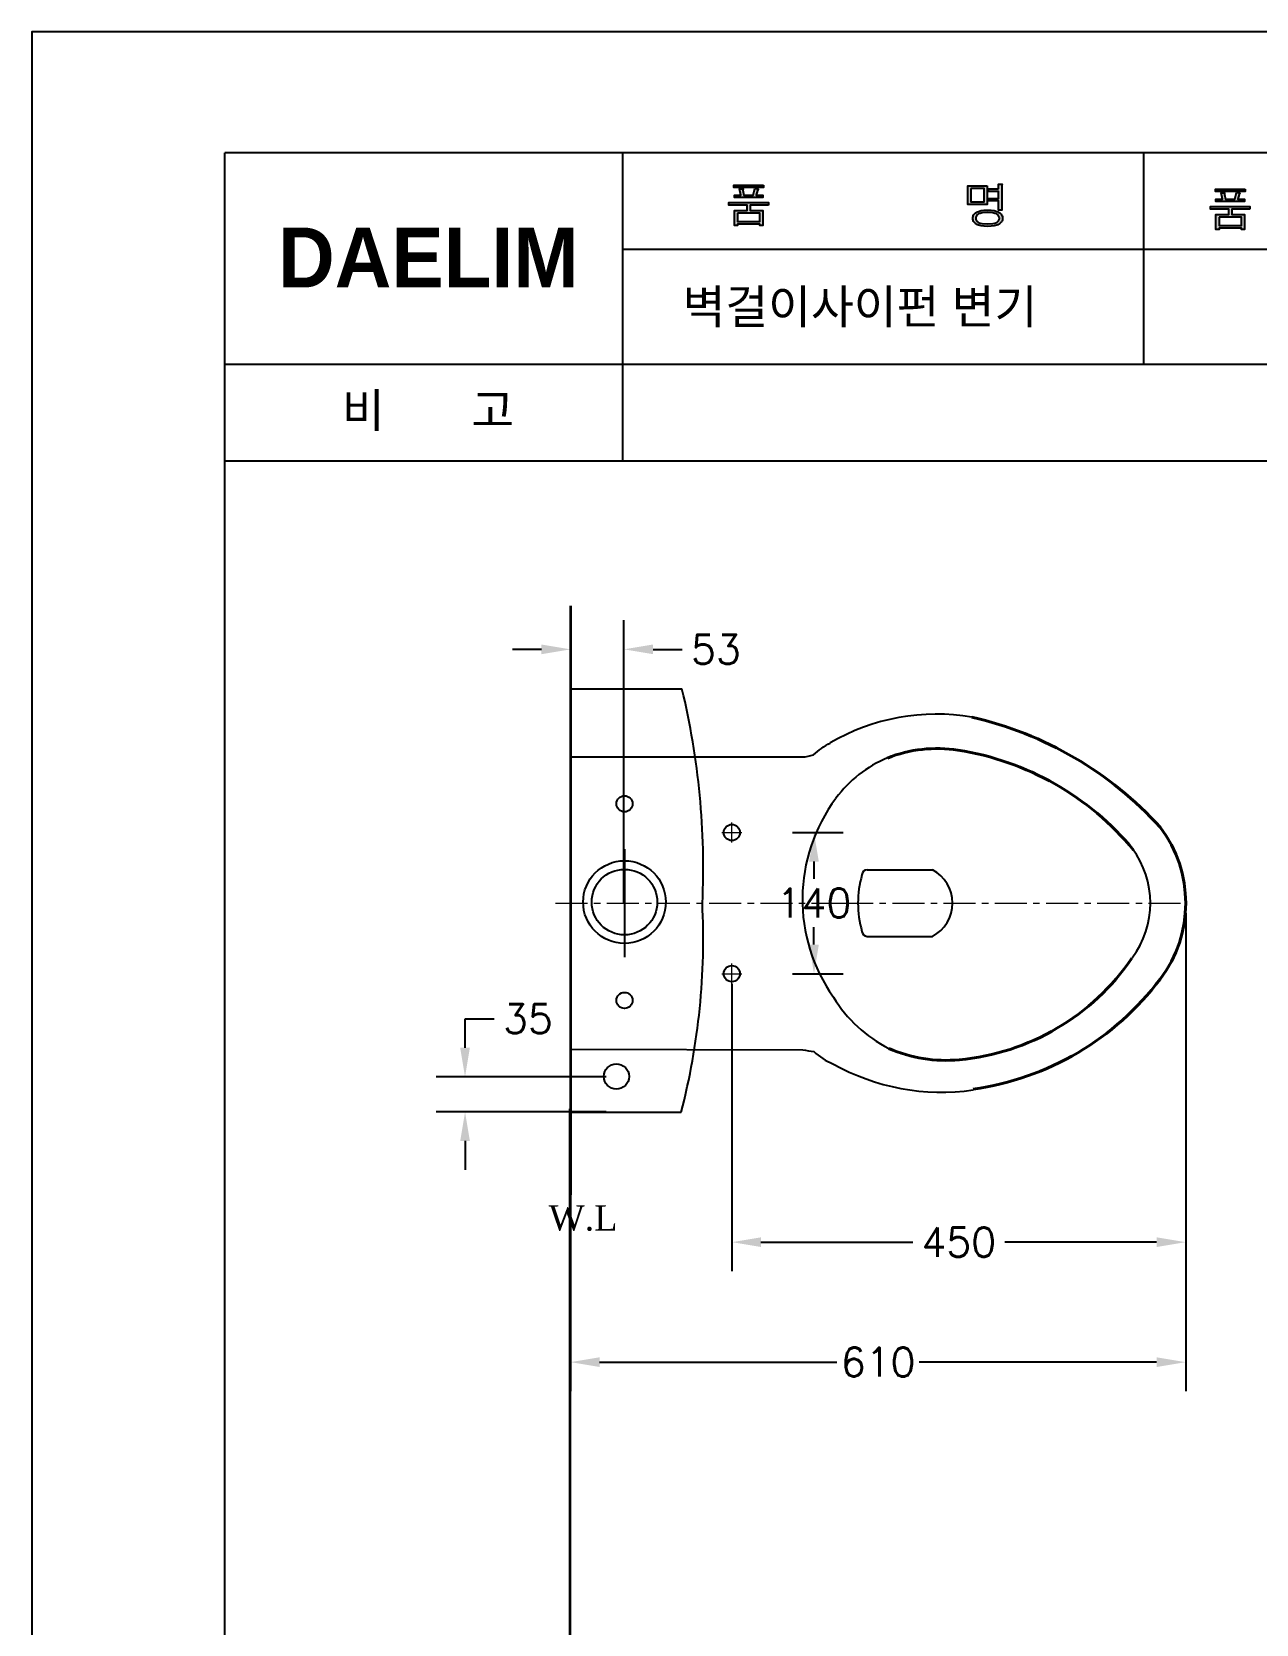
# Model space of a CAD drawing. Extents: x 63648 to 66073, y 58101 to 61531.
# Drawn here: x 63648 to 64862, y 59952 to 61531 of the extents above; entities that cross this region are included whole.
import ezdxf
from ezdxf.lldxf.tags import DXFTag

# ---------------------------------------------------------------- set-up
doc = ezdxf.new("R2010")
doc.units = 0
doc.header["$MEASUREMENT"] = 0
doc.linetypes.add('CENTER', pattern=[50.8, 31.75, -6.35, 6.35, -6.35])
doc.layers.get('Defpoints').update_dxf_attribs({"linetype": 'CONTINUOUS'})
for name, color, linetype, lineweight in [('AM_6', 2, 'CONTINUOUS', 30), ('CEN', 1, 'CENTER', 5), ('OUTLINE', 11, 'CONTINUOUS', 40), ('Y', 202, 'CONTINUOUS', 35)]:
    doc.layers.add(name, color=color, linetype=linetype, lineweight=lineweight)
for name, color, linetype in [('BU', 7, 'CONTINUOUS'), ('Dim', 4, 'CONTINUOUS'), ('LINE', 7, 'CONTINUOUS'), ('LINE @ 1 VP1', 7, 'CONTINUOUS'), ('LINE @ 1 VPModel', 7, 'CONTINUOUS'), ('MAIN', 7, 'CONTINUOUS'), ('POINT', 3, 'CONTINUOUS'), ('YA', 7, 'CONTINUOUS')]:
    doc.layers.add(name, color=color, linetype=linetype)
doc.styles.add('h', font='', dxfattribs={"height": 30})
doc.styles.get("Standard").update_dxf_attribs({"font": 'txt.shx', "bigfont": 'ghs.shx'})
doc.styles.add('STYLE2', font='dutch.ttf', dxfattribs={"height": 25})
doc.styles.add('스타일1', font='txt.shx', dxfattribs={"bigfont": 'ghs.shx'})
doc.styles.get('h').set_extended_font_data('Haansoft Batang')
tags = doc.linetypes.add('Amconstr', pattern=[9999, 9999, 0]).pattern_tags.tags
tags[6:7] = [DXFTag(74, 4), DXFTag(75, 0), DXFTag(340, '0'), DXFTag(46, 1.0), DXFTag(50, 0.0), DXFTag(44, 0.0), DXFTag(45, 0.0)]
tags[4:5] = [DXFTag(74, 4), DXFTag(75, 0), DXFTag(340, '0'), DXFTag(46, 1.0), DXFTag(50, 0.0), DXFTag(44, 0.0), DXFTag(45, 0.0)]
doc.dimstyles.get("Standard").update_dxf_attribs({"dimtxt": 0.18, "dimasz": 0.18, "dimexe": 0.18, "dimexo": 0.0625, "dimgap": 0.09, "dimtad": 0, "dimtih": 1, "dimtoh": 1, "dimdec": 4, "dimzin": 0, "dimdsep": 46, "dimtxsty": 'Standard', "dimcen": 0.09, "dimadec": 0, "dimazin": 0, "dimtfac": 1, "dimtdec": 4, "dimtofl": 0, "dimtmove": 0, "dimatfit": 0, "dimfxl": 0, "dimtolj": 1, "dimtzin": 0, "dimarcsym": 0})

# ---------------------------------------------------------------- blocks, each defined once
blk = doc.blocks.new('*D22')
at = {"layer": 'Defpoints', "color": 0}
for p in [(64391.7, 60737.3), (64391.7, 60597.3), (64423.1, 60597.3)]:
    blk.add_point(p, dxfattribs=at)
at = {"layer": 'Dim', "color": 0, "lineweight": -2}
for p, q in [((64401.7, 60737.3), (64451.9, 60737.3)), ((64423.1, 60708.5), (64423.1, 60691.3)), ((64423.1, 60626.1), (64423.1, 60643.3)), ((64401.7, 60597.3), (64451.9, 60597.3))]:
    blk.add_line(p, q, dxfattribs=at)
at = {"layer": 'Dim', "color": 0}
for points in [[(64418.3, 60708.5), (64427.9, 60708.5), (64423.1, 60737.3)], [(64418.3, 60626.1), (64427.9, 60626.1), (64423.1, 60597.3)]]:
    blk.add_solid(points, dxfattribs=at)
at = {"layer": 'Dim', "color": 0, "insert": (64423.1, 60667.3), "char_height": 28.8, "attachment_point": 5}
blk.add_mtext('\\A1;140', dxfattribs=at)
blk = doc.blocks.new('*D14')
at = {"layer": 'BU', "color": 0, "lineweight": -2}
for p, q in [((64791.7, 60657.3), (64791.7, 60302.2)), ((64341.7, 60587.3), (64341.7, 60302.2)), ((64370.5, 60331), (64521.1, 60331)), ((64762.9, 60331), (64612.3, 60331))]:
    blk.add_line(p, q, dxfattribs=at)
at = {"layer": 'BU', "color": 0}
for points in [[(64370.5, 60335.8), (64370.5, 60326.2), (64341.7, 60331)], [(64762.9, 60335.8), (64762.9, 60326.2), (64791.7, 60331)]]:
    blk.add_solid(points, dxfattribs=at)
at = {"layer": 'Defpoints', "color": 0}
for p in [(64791.7, 60667.3), (64341.7, 60597.3), (64341.7, 60331)]:
    blk.add_point(p, dxfattribs=at)
at = {"layer": 'BU', "color": 0, "insert": (64566.7, 60331), "char_height": 28.8, "attachment_point": 5}
blk.add_mtext('\\A1;450', dxfattribs=at)
blk = doc.blocks.new('*D28')
at = {"layer": 'BU', "color": 0, "lineweight": -2}
for p, q in [((64181.7, 60747.3), (64181.7, 60947.8)), ((64234.7, 60667.3), (64234.7, 60947.8)), ((64152.9, 60919), (64124.1, 60919)), ((64263.5, 60919), (64292.3, 60919))]:
    blk.add_line(p, q, dxfattribs=at)
at = {"layer": 'BU', "color": 0}
for points in [[(64152.9, 60923.8), (64152.9, 60914.2), (64181.7, 60919)], [(64263.5, 60923.8), (64263.5, 60914.2), (64234.7, 60919)]]:
    blk.add_solid(points, dxfattribs=at)
at = {"layer": 'Defpoints', "color": 0}
for p in [(64234.7, 60919), (64181.7, 60737.3), (64234.7, 60657.3)]:
    blk.add_point(p, dxfattribs=at)
at = {"layer": 'BU', "color": 0, "insert": (64325.9, 60919), "char_height": 28.8, "attachment_point": 5}
blk.add_mtext('\\A1;53', dxfattribs=at)
blk = doc.blocks.new('*D29')
at = {"layer": 'BU', "color": 0, "lineweight": -2}
for p, q in [((64077.1, 60523.8), (64077.1, 60552.6)), ((64077.1, 60552.6), (64105.9, 60552.6)), ((64217.1, 60495), (64048.3, 60495)), ((64217.1, 60460.2), (64048.3, 60460.2)), ((64077.1, 60431.4), (64077.1, 60402.6))]:
    blk.add_line(p, q, dxfattribs=at)
at = {"layer": 'BU', "color": 0}
for points in [[(64072.3, 60523.8), (64081.9, 60523.8), (64077.1, 60495)], [(64072.3, 60431.4), (64081.9, 60431.4), (64077.1, 60460.2)]]:
    blk.add_solid(points, dxfattribs=at)
at = {"layer": 'Defpoints', "color": 0}
for p in [(64077.1, 60495), (64227.1, 60495), (64227.1, 60460.2)]:
    blk.add_point(p, dxfattribs=at)
at = {"layer": 'BU', "color": 0, "insert": (64139.5, 60552.6), "char_height": 28.8, "attachment_point": 5}
blk.add_mtext('\\A1;35', dxfattribs=at)
blk = doc.blocks.new('*D8')
at = {"layer": 'BU', "color": 0, "lineweight": -2}
for p, q in [((64181.7, 60657.3), (64181.7, 60183.2)), ((64791.7, 60657.3), (64791.7, 60183.2)), ((64210.5, 60212), (64445.9, 60212)), ((64762.9, 60212), (64527.5, 60212))]:
    blk.add_line(p, q, dxfattribs=at)
at = {"layer": 'BU', "color": 0}
for points in [[(64210.5, 60216.8), (64210.5, 60207.2), (64181.7, 60212)], [(64762.9, 60216.8), (64762.9, 60207.2), (64791.7, 60212)]]:
    blk.add_solid(points, dxfattribs=at)
at = {"layer": 'Defpoints', "color": 0}
for p in [(64181.7, 60667.3), (64791.7, 60667.3), (64791.7, 60212)]:
    blk.add_point(p, dxfattribs=at)
at = {"layer": 'BU', "color": 0, "insert": (64486.7, 60212), "char_height": 28.8, "attachment_point": 5}
blk.add_mtext('\\A1;610', dxfattribs=at)
blk = doc.blocks.new('*U44')
at = {"layer": 'LINE @ 1 VP1', "linetype": 'Amconstr'}
h = blk.add_hatch(color=256, dxfattribs=at)
h.dxf.hatch_style = 1
h.paths.add_polyline_path([(64828.2, 61365.6), (64821.7, 61365.6), (64821.7, 61363.2), (64850, 61363.2), (64850, 61365.6), (64843.3, 61365.6), (64844.6, 61370), (64844.7, 61370.4), (64845.3, 61371.1), (64845.3, 61371.1), (64845.4, 61371.2), (64845.4, 61371.3), (64845.4, 61371.3), (64845.4, 61371.3), (64845.4, 61371.3), (64845.4, 61371.4), (64845.4, 61371.4), (64845.4, 61371.4), (64845.3, 61371.4), (64845.3, 61371.4), (64845.3, 61371.5), (64845, 61371.5), (64844.4, 61371.7), (64841.9, 61372.1), (64840.4, 61365.6), (64831.2, 61365.6), (64830, 61370.5), (64830.2, 61371), (64830.3, 61371.3), (64830.4, 61371.4), (64830.4, 61371.5), (64830.4, 61371.5), (64830.4, 61371.5), (64830.4, 61371.6), (64830.4, 61371.6), (64830.4, 61371.6), (64830.4, 61371.6), (64830.4, 61371.6), (64830.3, 61371.7), (64830.3, 61371.7), (64830.3, 61371.7), (64830.2, 61371.7), (64829.9, 61371.8), (64829, 61371.8), (64826.8, 61371.8)])
h.paths.add_polyline_path([(64816.3, 61358.2), (64816.3, 61355.7), (64834.3, 61355.7), (64834.3, 61350.2), (64821.7, 61350.2), (64821.7, 61335.4), (64824.8, 61335.4), (64824.8, 61336.7), (64846.9, 61336.7), (64846.9, 61335.4), (64850, 61335.4), (64850, 61350.2), (64837.4, 61350.2), (64837.4, 61355.7), (64855.4, 61355.7), (64855.4, 61358.2)])
h.paths.add_polyline_path([(64846.9, 61347.6), (64846.9, 61339.3), (64824.8, 61339.3), (64824.8, 61347.6)], flags=16)
at = {"layer": 'LINE @ 1 VPModel', "linetype": 'Amconstr'}
h = blk.add_hatch(color=256, dxfattribs=at)
h.dxf.hatch_style = 1
h.paths.add_polyline_path([(64828.2, 61365.6), (64821.7, 61365.6), (64821.7, 61363.2), (64850, 61363.2), (64850, 61365.6), (64843.3, 61365.6), (64844.6, 61370), (64844.7, 61370.4), (64845.3, 61371.1), (64845.3, 61371.1), (64845.4, 61371.2), (64845.4, 61371.3), (64845.4, 61371.3), (64845.4, 61371.3), (64845.4, 61371.3), (64845.4, 61371.4), (64845.4, 61371.4), (64845.4, 61371.4), (64845.3, 61371.4), (64845.3, 61371.4), (64845.3, 61371.5), (64845, 61371.5), (64844.4, 61371.7), (64841.9, 61372.1), (64840.4, 61365.6), (64831.2, 61365.6), (64830, 61370.5), (64830.2, 61371), (64830.3, 61371.3), (64830.4, 61371.4), (64830.4, 61371.5), (64830.4, 61371.5), (64830.4, 61371.5), (64830.4, 61371.6), (64830.4, 61371.6), (64830.4, 61371.6), (64830.4, 61371.6), (64830.4, 61371.6), (64830.3, 61371.7), (64830.3, 61371.7), (64830.3, 61371.7), (64830.2, 61371.7), (64829.9, 61371.8), (64829, 61371.8), (64826.8, 61371.8)])
h.paths.add_polyline_path([(64816.3, 61358.2), (64816.3, 61355.7), (64834.3, 61355.7), (64834.3, 61350.2), (64821.7, 61350.2), (64821.7, 61335.4), (64824.8, 61335.4), (64824.8, 61336.7), (64846.9, 61336.7), (64846.9, 61335.4), (64850, 61335.4), (64850, 61350.2), (64837.4, 61350.2), (64837.4, 61355.7), (64855.4, 61355.7), (64855.4, 61358.2)])
h.paths.add_polyline_path([(64846.9, 61347.6), (64846.9, 61339.3), (64824.8, 61339.3), (64824.8, 61347.6)], flags=16)
blk = doc.blocks.new('*U45')
at = {"layer": 'LINE @ 1 VP1', "linetype": 'Amconstr'}
h = blk.add_hatch(color=256, dxfattribs=at)
h.dxf.hatch_style = 1
h.paths.add_polyline_path([(64850.6, 61375.4), (64821.1, 61375.4), (64821.1, 61373), (64850.6, 61373)])
at = {"layer": 'LINE @ 1 VPModel', "linetype": 'Amconstr'}
h = blk.add_hatch(color=256, dxfattribs=at)
h.dxf.hatch_style = 1
h.paths.add_polyline_path([(64850.6, 61375.4), (64821.1, 61375.4), (64821.1, 61373), (64850.6, 61373)])

msp = doc.modelspace()

# ---------------------------------------------------------------- hatches: boundary and pattern name
at = {"layer": 'YA'}
h = msp.add_hatch(color=256, dxfattribs=at)
h.paths.add_polyline_path([(64606.2, 61375.6), (64606.2, 61380.4), (64608.7, 61380.4), (64609.1, 61380.4), (64609.4, 61380.4), (64609.5, 61380.4), (64609.6, 61380.3), (64609.6, 61380.3), (64609.6, 61380.3), (64609.6, 61380.3), (64609.7, 61380.3), (64609.7, 61380.2), (64609.7, 61380.2), (64609.7, 61380.2), (64609.7, 61380.2), (64609.7, 61380.2), (64609.7, 61380.2), (64609.7, 61380.2), (64609.7, 61380.1), (64609.7, 61380.1), (64609.6, 61379.9), (64609.5, 61379.7), (64609.4, 61379.4), (64609.3, 61379.1), (64609.3, 61354.7), (64606.2, 61354.7), (64606.2, 61363.7), (64596.3, 61363.7), (64596.3, 61366.3), (64606.2, 61366.3), (64606.2, 61373), (64596.3, 61373), (64596.3, 61375.6)])
h.paths.add_polyline_path([(64586.5, 61350.8), (64585.8, 61350.4), (64585.2, 61350), (64584.7, 61349.5), (64584.3, 61349), (64584, 61348.4), (64583.8, 61347.8), (64583.7, 61347.2), (64583.6, 61346.5), (64583.7, 61345.9), (64583.8, 61345.2), (64584, 61344.7), (64584.3, 61344.1), (64584.7, 61343.6), (64585.2, 61343.2), (64585.8, 61342.8), (64586.5, 61342.4), (64588.1, 61341.8), (64590.2, 61341.3), (64595.3, 61341), (64600.5, 61341.3), (64602.5, 61341.8), (64604.2, 61342.4), (64604.8, 61342.8), (64605.4, 61343.2), (64605.9, 61343.6), (64606.3, 61344.1), (64606.7, 61344.7), (64606.9, 61345.2), (64607, 61345.9), (64607.1, 61346.5), (64607, 61347.2), (64606.9, 61347.8), (64606.7, 61348.4), (64606.3, 61349), (64605.9, 61349.5), (64605.4, 61350), (64604.8, 61350.4), (64604.2, 61350.8), (64602.5, 61351.4), (64600.5, 61351.8), (64595.3, 61352.2), (64590.2, 61351.8), (64588.1, 61351.4)], flags=16)
h.paths.add_polyline_path([(64606.5, 61352.4), (64607.3, 61351.9), (64608.1, 61351.2), (64608.7, 61350.6), (64609.2, 61349.9), (64609.6, 61349.1), (64609.9, 61348.3), (64610.1, 61347.4), (64610.1, 61346.5), (64610.1, 61345.6), (64609.9, 61344.8), (64609.6, 61344), (64609.2, 61343.3), (64608.7, 61342.6), (64608.1, 61341.9), (64607.3, 61341.3), (64606.5, 61340.7), (64605.5, 61340.2), (64604.3, 61339.7), (64601.8, 61339), (64598.8, 61338.6), (64595.3, 61338.4), (64591.9, 61338.6), (64588.9, 61339), (64586.3, 61339.7), (64585.2, 61340.2), (64584.2, 61340.7), (64583.3, 61341.3), (64582.6, 61341.9), (64582, 61342.6), (64581.5, 61343.3), (64581.1, 61344), (64580.8, 61344.8), (64580.6, 61345.6), (64580.6, 61346.5), (64580.6, 61347.4), (64580.8, 61348.3), (64581.1, 61349.1), (64581.5, 61349.9), (64582, 61350.6), (64582.6, 61351.2), (64583.3, 61351.9), (64584.2, 61352.4), (64585.2, 61353), (64586.3, 61353.4), (64588.9, 61354.2), (64591.9, 61354.6), (64595.3, 61354.7), (64598.8, 61354.6), (64601.8, 61354.2), (64604.3, 61353.4), (64605.5, 61353)])
h.paths.add_polyline_path([(64578.7, 61376.1), (64578.7, 61362.9), (64591.7, 61362.9), (64591.7, 61376.1)], flags=16)
h.paths.add_polyline_path([(64594.8, 61378.7), (64594.8, 61360.3), (64575.5, 61360.3), (64575.5, 61378.7)])
h.paths.add_polyline_path([(64347.3, 61351.7), (64347.3, 61343.4), (64369.4, 61343.4), (64369.4, 61351.7)], flags=16)
h.paths.add_polyline_path([(64352.8, 61375.7), (64352.9, 61375.7), (64352.9, 61375.7), (64352.9, 61375.7), (64352.9, 61375.7), (64352.9, 61375.6), (64352.9, 61375.6), (64352.9, 61375.6), (64352.9, 61375.5), (64352.9, 61375.5), (64352.8, 61375.4), (64352.8, 61375.2), (64352.6, 61374.9), (64352.6, 61374.7), (64352.6, 61374.6), (64352.6, 61374.5), (64352.6, 61374.4), (64353.7, 61369.6), (64362.9, 61369.6), (64364.4, 61376.2), (64366.8, 61375.7), (64367.5, 61375.6), (64367.8, 61375.5), (64367.8, 61375.5), (64367.8, 61375.5), (64367.9, 61375.5), (64367.9, 61375.4), (64367.9, 61375.4), (64367.9, 61375.4), (64367.9, 61375.4), (64367.9, 61375.4), (64367.9, 61375.3), (64367.9, 61375.3), (64367.8, 61375.2), (64367.8, 61375.2), (64367.6, 61375), (64367.3, 61374.6), (64367.2, 61374.5), (64367.2, 61374.4), (64367.1, 61374.2), (64367.1, 61374.1), (64365.8, 61369.6), (64372.5, 61369.6), (64372.5, 61367.3), (64344.2, 61367.3), (64344.2, 61369.6), (64350.7, 61369.6), (64349.3, 61375.9), (64351.5, 61375.9), (64352.4, 61375.8), (64352.7, 61375.8), (64352.8, 61375.8), (64352.8, 61375.8)])
h.paths.add_polyline_path([(64373.1, 61379.4), (64373.1, 61377.1), (64343.6, 61377.1), (64343.6, 61379.4)])
h.paths.add_polyline_path([(64377.9, 61359.7), (64359.9, 61359.7), (64359.9, 61354.2), (64372.5, 61354.2), (64372.5, 61339.5), (64369.4, 61339.5), (64369.4, 61340.8), (64347.3, 61340.8), (64347.3, 61339.5), (64344.2, 61339.5), (64344.2, 61354.2), (64356.8, 61354.2), (64356.8, 61359.7), (64338.8, 61359.7), (64338.8, 61362.3), (64377.9, 61362.3)])

# ---------------------------------------------------------------- linework, layer by layer
at = {"layer": 'BU', "color": 0}
for p, q in [((64181.7, 60879.9), (64292.1, 60879.9)), ((64181.7, 60812.3), (64411.6, 60812.3)), ((64235.2, 60720.8), (64235.2, 60613.8)), ((64181.7, 60522.3), (64412.1, 60521.9)), ((64181.7, 60459.8), (64291.5, 60459.8))]:
    msp.add_line(p, q, dxfattribs=at)
for centre, radius, start, end in [((63555.7, 60702.3), 757.6, 357.352, 13.558), ((63621.6, 60632.3), 691.7, 345.5634, 2.9003)]:
    msp.add_arc(centre, radius, start, end, dxfattribs=at)
at = {"layer": 'CEN', "color": 0}
for p, q in [((64341.7, 60727.3), (64341.7, 60747.3)), ((64331.7, 60737.3), (64351.7, 60737.3)), ((64166.8, 60667.3), (64450, 60667.3)), ((64450, 60667.3), (64791.7, 60667.3)), ((64341.7, 60587.3), (64341.7, 60607.3)), ((64331.7, 60597.3), (64351.7, 60597.3))]:
    msp.add_line(p, q, dxfattribs=at)
at = {"layer": 'LINE', "color": 0}
for p, q in [((64475.7, 60700.3), (64540.7, 60700.3)), ((64475.7, 60634.3), (64540.7, 60634.3))]:
    msp.add_line(p, q, dxfattribs=at)
for centre in [(64341.7, 60737.3), (64341.7, 60597.3)]:
    msp.add_circle(centre, 8, dxfattribs=at)
for centre, radius, start, end in [((64544.8, 60645), 209.7, 80.417, 120.2456), ((64541.7, 60700.3), 120, 112.379, 143.747), ((64579.6, 60670.8), 168, 143.3117, 215.2422), ((64666.7, 60667.3), 90, 322.9545, 37.0455), ((64567.3, 60667.3), 100.6, 163.8382, 196.1618), ((64475.7, 60695.3), 5, 90, 180), ((64523.4, 60667.3), 37.2, 297.5632, 62.4368), ((64475.7, 60639.3), 5, 180, 270), ((64559.9, 60646.2), 138, 211.6209, 242.99), ((64549.3, 60697.3), 217.6, 240.4299, 278.3797)]:
    msp.add_arc(centre, radius, start, end, dxfattribs=at)
at = {"layer": 'MAIN', "color": 0}
for centre in [(64235.2, 60765.8), (64235.2, 60570.8)]:
    msp.add_circle(centre, 8, dxfattribs=at)
at = {"layer": 'OUTLINE', "color": 0}
for centre, radius, start, end in [((64498.9, 60499.3), 361.6, 42.28, 77.0819), ((64544.8, 60689.3), 131.3, 80.7575, 111.8429), ((64522.8, 60540.8), 281.5, 39.5082, 81.1958), ((64666.7, 60667.3), 125, 322.9545, 37.0455), ((64545.8, 60743.8), 232.9, 275.2594, 325.7771), ((64542, 60761.1), 281, 277.978, 323.0024), ((64554.2, 60653.3), 142, 246.3547, 275.2651)]:
    msp.add_arc(centre, radius, start, end, dxfattribs=at)
at = {"layer": 'POINT', "color": 0}
for centre, radius in [((64235.2, 60668.3), 41), ((64235.2, 60668.3), 32.5), ((64227.2, 60495.3), 12.5)]:
    msp.add_circle(centre, radius, dxfattribs=at)
at = {"layer": 'Y', "color": 0}
for p, q in [((64181.7, 60962), (64181.7, 60378)), ((64180.9, 60463.1), (64180.9, 59088))]:
    msp.add_line(p, q, dxfattribs=at)
at = {"layer": 'YA', "color": 7}
for p, q in [((65914.9, 61411.6), (63838.9, 61411.6)), ((63838.9, 60341.4), (63838.9, 61411.6)), ((64233.4, 61105.6), (64233.4, 61411.6)), ((64750.3, 61201.2), (64750.3, 61411.2)), ((65914.9, 61315.6), (64233.4, 61315.6)), ((65914.9, 61201.6), (63838.9, 61201.6)), ((65914.9, 61105.6), (63838.9, 61105.6)), ((65914.9, 61105.6), (63838.9, 61105.6)), ((63838.9, 58243.6), (63838.9, 60341.4))]:
    msp.add_line(p, q, dxfattribs=at)
at = {"layer": 'YA', "color": 0}
msp.add_lwpolyline([(63647.6, 58101.1), (66073.1, 58101.1), (66073.1, 61531.5), (63647.6, 61531.5)], close=True, dxfattribs=at)
at = {"layer": 'YA', "color": 7}
for points in [[(64373.1, 61379.4), (64373.1, 61377.1), (64343.6, 61377.1), (64343.6, 61379.4), (64373.1, 61379.4)], [(64352.8, 61375.7), (64352.9, 61375.7), (64352.9, 61375.7), (64352.9, 61375.7), (64352.9, 61375.7), (64352.9, 61375.6), (64352.9, 61375.6), (64352.9, 61375.6), (64352.9, 61375.5), (64352.9, 61375.5), (64352.8, 61375.4), (64352.8, 61375.2), (64352.6, 61374.9), (64352.6, 61374.7), (64352.6, 61374.6), (64352.6, 61374.5), (64352.6, 61374.4), (64353.7, 61369.6), (64362.9, 61369.6), (64364.4, 61376.2), (64366.8, 61375.7), (64367.5, 61375.6), (64367.8, 61375.5), (64367.8, 61375.5), (64367.8, 61375.5), (64367.9, 61375.5), (64367.9, 61375.4), (64367.9, 61375.4), (64367.9, 61375.4), (64367.9, 61375.4), (64367.9, 61375.4), (64367.9, 61375.3), (64367.9, 61375.3), (64367.8, 61375.2), (64367.8, 61375.2), (64367.6, 61375), (64367.3, 61374.6), (64367.2, 61374.5), (64367.2, 61374.4), (64367.1, 61374.2), (64367.1, 61374.1), (64365.8, 61369.6), (64372.5, 61369.6), (64372.5, 61367.3), (64344.2, 61367.3), (64344.2, 61369.6), (64350.7, 61369.6), (64349.3, 61375.9), (64351.5, 61375.9), (64352.4, 61375.8), (64352.7, 61375.8), (64352.8, 61375.8), (64352.8, 61375.8), (64352.8, 61375.7)], [(64594.8, 61378.7), (64594.8, 61360.3), (64575.5, 61360.3), (64575.5, 61378.7), (64594.8, 61378.7)], [(64578.7, 61376.1), (64578.7, 61362.9), (64591.7, 61362.9), (64591.7, 61376.1), (64578.7, 61376.1)], [(64606.2, 61375.6), (64606.2, 61380.4), (64608.7, 61380.4), (64609.1, 61380.4), (64609.4, 61380.4), (64609.5, 61380.4), (64609.6, 61380.3), (64609.6, 61380.3), (64609.6, 61380.3), (64609.6, 61380.3), (64609.7, 61380.3), (64609.7, 61380.2), (64609.7, 61380.2), (64609.7, 61380.2), (64609.7, 61380.2), (64609.7, 61380.2), (64609.7, 61380.2), (64609.7, 61380.2), (64609.7, 61380.1), (64609.7, 61380.1), (64609.6, 61379.9), (64609.5, 61379.7), (64609.4, 61379.4), (64609.3, 61379.1), (64609.3, 61354.7), (64606.2, 61354.7), (64606.2, 61363.7), (64596.3, 61363.7), (64596.3, 61366.3), (64606.2, 61366.3), (64606.2, 61373), (64596.3, 61373), (64596.3, 61375.6), (64606.2, 61375.6)], [(64850.6, 61375.4), (64850.6, 61373), (64821.1, 61373), (64821.1, 61375.4), (64850.6, 61375.4)], [(64377.9, 61359.7), (64359.9, 61359.7), (64359.9, 61354.2), (64372.5, 61354.2), (64372.5, 61339.5), (64369.4, 61339.5), (64369.4, 61340.8), (64347.3, 61340.8), (64347.3, 61339.5), (64344.2, 61339.5), (64344.2, 61354.2), (64356.8, 61354.2), (64356.8, 61359.7), (64338.8, 61359.7), (64338.8, 61362.3), (64377.9, 61362.3), (64377.9, 61359.7)], [(64855.4, 61355.7), (64837.4, 61355.7), (64837.4, 61350.2), (64850, 61350.2), (64850, 61335.4), (64846.9, 61335.4), (64846.9, 61336.7), (64824.8, 61336.7), (64824.8, 61335.4), (64821.7, 61335.4), (64821.7, 61350.2), (64834.3, 61350.2), (64834.3, 61355.7), (64816.3, 61355.7), (64816.3, 61358.2), (64855.4, 61358.2), (64855.4, 61355.7)], [(64830.3, 61371.7), (64830.4, 61371.6), (64830.4, 61371.6), (64830.4, 61371.6), (64830.4, 61371.6), (64830.4, 61371.6), (64830.4, 61371.5), (64830.4, 61371.5), (64830.4, 61371.5), (64830.4, 61371.4), (64830.3, 61371.3), (64830.3, 61371.2), (64830.1, 61370.8), (64830.1, 61370.7), (64830.1, 61370.5), (64830.1, 61370.4), (64830.1, 61370.3), (64831.2, 61365.6), (64840.4, 61365.6), (64841.9, 61372.1), (64844.4, 61371.7), (64845, 61371.5), (64845.3, 61371.5), (64845.3, 61371.4), (64845.3, 61371.4), (64845.4, 61371.4), (64845.4, 61371.4), (64845.4, 61371.4), (64845.4, 61371.3), (64845.4, 61371.3), (64845.4, 61371.3), (64845.4, 61371.3), (64845.4, 61371.2), (64845.3, 61371.1), (64845.3, 61371.1), (64845.1, 61370.9), (64844.8, 61370.6), (64844.7, 61370.4), (64844.7, 61370.3), (64844.6, 61370.1), (64844.6, 61370), (64843.3, 61365.6), (64850, 61365.6), (64850, 61363.2), (64821.7, 61363.2), (64821.7, 61365.6), (64828.2, 61365.6), (64826.8, 61371.8), (64829, 61371.8), (64829.9, 61371.8), (64830.2, 61371.7), (64830.3, 61371.7), (64830.3, 61371.7), (64830.3, 61371.7)], [(64347.3, 61351.7), (64347.3, 61343.4), (64369.4, 61343.4), (64369.4, 61351.7), (64347.3, 61351.7)], [(64606.5, 61352.4), (64607.3, 61351.9), (64608.1, 61351.2), (64608.7, 61350.6), (64609.2, 61349.9), (64609.6, 61349.1), (64609.9, 61348.3), (64610.1, 61347.4), (64610.1, 61346.5), (64610.1, 61345.6), (64609.9, 61344.8), (64609.6, 61344), (64609.2, 61343.3), (64608.7, 61342.6), (64608.1, 61341.9), (64607.3, 61341.3), (64606.5, 61340.7), (64605.5, 61340.2), (64604.3, 61339.7), (64601.7, 61339), (64598.8, 61338.6), (64595.3, 61338.4), (64591.9, 61338.6), (64588.9, 61339), (64586.3, 61339.7), (64585.2, 61340.2), (64584.2, 61340.7), (64583.3, 61341.3), (64582.6, 61341.9), (64582, 61342.6), (64581.4, 61343.3), (64581.1, 61344), (64580.8, 61344.8), (64580.6, 61345.6), (64580.5, 61346.5), (64580.6, 61347.4), (64580.8, 61348.3), (64581.1, 61349.1), (64581.4, 61349.9), (64582, 61350.6), (64582.6, 61351.2), (64583.3, 61351.9), (64584.2, 61352.4), (64585.2, 61353), (64586.3, 61353.4), (64588.9, 61354.2), (64591.9, 61354.6), (64595.3, 61354.7), (64598.8, 61354.6), (64601.7, 61354.2), (64604.3, 61353.4), (64605.5, 61353), (64606.5, 61352.4)], [(64586.3, 61350.8), (64585.7, 61350.4), (64585.1, 61350), (64584.6, 61349.5), (64584.2, 61349), (64583.9, 61348.4), (64583.7, 61347.8), (64583.5, 61347.2), (64583.5, 61346.5), (64583.5, 61345.9), (64583.7, 61345.2), (64583.9, 61344.7), (64584.2, 61344.1), (64584.6, 61343.6), (64585.1, 61343.2), (64585.7, 61342.8), (64586.3, 61342.4), (64588, 61341.8), (64590, 61341.3), (64595.2, 61341), (64600.3, 61341.3), (64602.4, 61341.8), (64604, 61342.4), (64604.7, 61342.8), (64605.3, 61343.2), (64605.8, 61343.6), (64606.2, 61344.1), (64606.5, 61344.7), (64606.7, 61345.2), (64606.9, 61345.9), (64606.9, 61346.5), (64606.9, 61347.2), (64606.7, 61347.8), (64606.5, 61348.4), (64606.2, 61349), (64605.8, 61349.5), (64605.3, 61350), (64604.7, 61350.4), (64604, 61350.8), (64602.4, 61351.4), (64600.3, 61351.8), (64595.2, 61352.2), (64590, 61351.8), (64588, 61351.4), (64586.3, 61350.8)], [(64824.8, 61347.6), (64824.8, 61339.3), (64846.9, 61339.3), (64846.9, 61347.6), (64824.8, 61347.6)]]:
    msp.add_lwpolyline(points, dxfattribs=at)
at = {"layer": 'YA', "color": 0}
for points in [[(64411.6, 60812.3, 0.089318), (64422.6, 60814.5, -0.057144), (64439.2, 60826.1)], [(64412.1, 60521.9, 0.017188), (64423, 60520, 0.094955), (64441.9, 60508)]]:
    msp.add_lwpolyline(points, format="xyb", dxfattribs=at)

# ---------------------------------------------------------------- block references
at = {"layer": 'LINE', "color": 0}
for name in ['*U45', '*U44']:
    msp.add_blockref(name, (0, 0), dxfattribs=at)

# ---------------------------------------------------------------- texts
at = {"layer": 'AM_6', "color": 0, "insert": (64160.1, 60367.5), "char_height": 25, "width": 80.504, "attachment_point": 1, "style": 'STYLE2'}
msp.add_mtext('W.L', dxfattribs=at)
at = {"layer": 'Dim', "color": 0, "insert": (64280.5, 61275.8), "char_height": 33.819, "width": 639, "attachment_point": 1, "style": '스타일1'}
msp.add_mtext('{\\fGulim|b0|i0|c129|p50; 벽걸이사이펀 변기}', dxfattribs=at)
at = {"layer": 'Dim', "color": 0, "insert": (63954.9, 61173), "char_height": 33.819, "attachment_point": 1, "style": '스타일1'}
msp.add_mtext('{\\fGulim|b0|i0|c129|p50;비       고}', dxfattribs=at)
at = {"layer": 'YA', "color": 7, "insert": (63891.7, 61337.4), "char_height": 59.437, "width": 290.871, "attachment_point": 1, "style": 'h'}
msp.add_mtext('{\\fHYGraphic-Medium|b1|i0|c129|p18;DAELIM}', dxfattribs=at)

# ---------------------------------------------------------------- dimensions: what is measured, and where the dimension line sits
at = {"layer": 'BU', "color": 0}
for base, p1, p2, picture, middle in [((64234.7, 60919), (64181.7, 60737.3), (64234.7, 60657.3), '*D28', (64325.9, 60919)), ((64791.7, 60212), (64181.7, 60667.3), (64791.7, 60667.3), '*D8', (64486.7, 60212)), ((64341.7, 60331), (64791.7, 60667.3), (64341.7, 60597.3), '*D14', (64566.7, 60331))]:
    dim = msp.add_linear_dim(base=base, p1=p1, p2=p2, dimstyle='Standard', override={"dimscale": 160, "dimgap": 0.06, "dimdec": 0, "dimatfit": 3}, dxfattribs=at)
    dim.commit()
    dim.dimension.update_dxf_attribs({"geometry": picture, "text_midpoint": middle})
dim = msp.add_linear_dim(base=(64077.1, 60495), p1=(64227.1, 60460.2), p2=(64227.1, 60495), angle=90, dimstyle='Standard', override={"dimscale": 160, "dimgap": 0.06, "dimdec": 0, "dimatfit": 3}, dxfattribs=at)
dim.commit()
dim.dimension.update_dxf_attribs({"geometry": '*D29', "text_midpoint": (64139.5, 60552.6), "dimtype": 160})
at = {"layer": 'Dim', "color": 0}
dim = msp.add_linear_dim(base=(64423.1, 60597.3), p1=(64391.7, 60737.3), p2=(64391.7, 60597.3), angle=90, dimstyle='Standard', override={"dimscale": 160, "dimgap": 0.06, "dimdec": 0, "dimatfit": 3}, dxfattribs=at)
dim.commit()
dim.dimension.update_dxf_attribs({"geometry": '*D22', "text_midpoint": (64423.1, 60667.3), "dimtype": 160})

doc.saveas('drawing.dxf')
